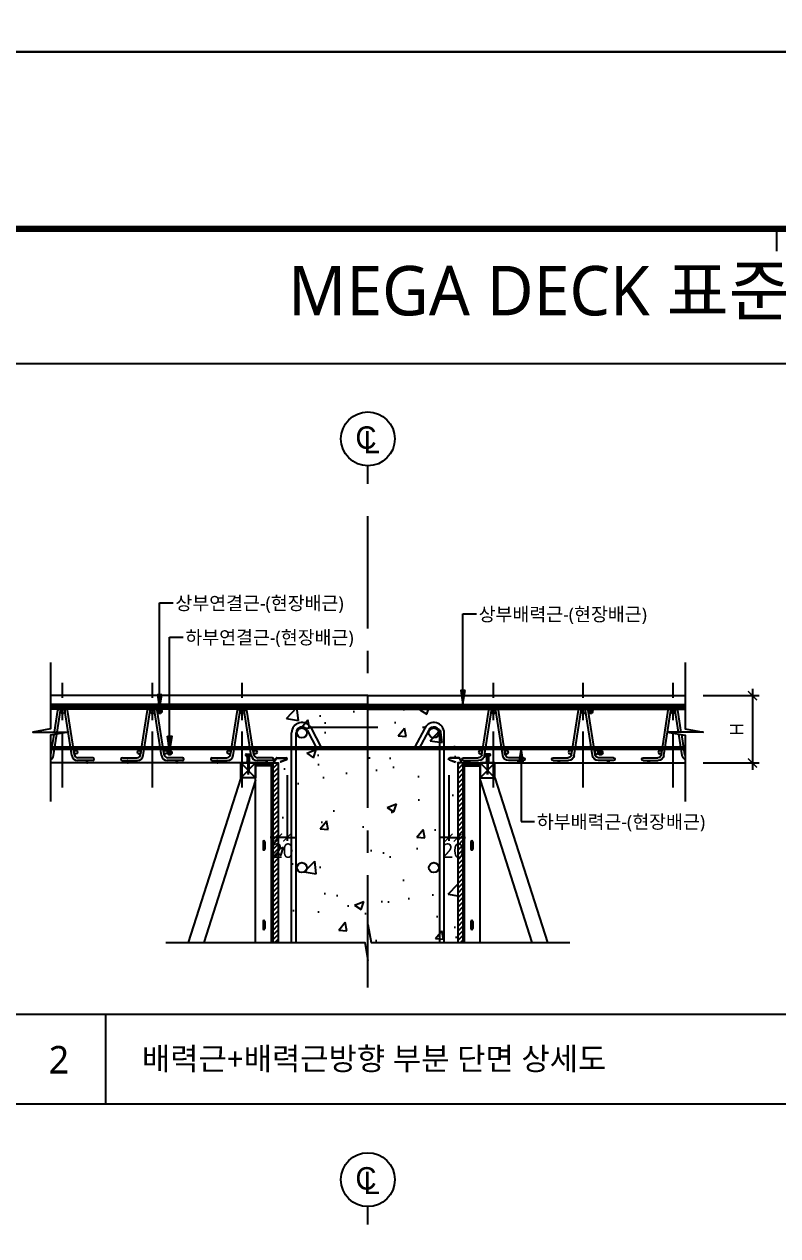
# Model space of a CAD drawing. Extents: x 10983 to 44623, y -18406 to 11294.
# Drawn here: x 13224 to 14903, y -3223 to -524 of the extents above; entities that cross this region are included whole.
import ezdxf
from ezdxf.enums import TextEntityAlignment as Align

# ---------------------------------------------------------------- set-up
doc = ezdxf.new("R2010")
doc.units = 0
doc.header["$LTSCALE"] = 100
doc.header["$MEASUREMENT"] = 0
doc.header["$PDMODE"] = 3
doc.header["$PDSIZE"] = 10
for name, pattern in [('CEN', [62, 60, -1, 0, -1]), ('CENTERX2', [4, 2.5, -0.5, 0.5, -0.5]), ('HID', [2.5, 1.5, -1])]:
    doc.linetypes.add(name, pattern=pattern)
doc.layers.get('0').update_dxf_attribs({"linetype": 'CONTINUOUS'})
doc.layers.get('Defpoints').update_dxf_attribs({"color": 165, "linetype": 'CONTINUOUS'})
for name, color, linetype in [('-상부연결근', 4, 'CONTINUOUS'), ('-하부배력근', 3, 'CONTINUOUS'), ('-하부연결근', 4, 'CONTINUOUS'), ('0-TEXT', 3, 'CONTINUOUS'), ('DECK-CEN', 1, 'CEN'), ('DECK-CON', 2, 'CONTINUOUS'), ('DECK-DIM', 255, 'CONTINUOUS'), ('DECK-ETC STEEL', 6, 'CONTINUOUS'), ('DECK-HATCH', 251, 'CONTINUOUS'), ('DECK-LATTICE', 7, 'CONTINUOUS'), ('DECK-MAIN BAR', 2, 'CONTINUOUS'), ('DECK-PG', 4, 'CONTINUOUS'), ('DECK-RC', 251, 'CONTINUOUS'), ('DECK-RC(ETC)', 252, 'CONTINUOUS'), ('DECK-TABLE', 7, 'CONTINUOUS'), ('DECK-TEX1', 6, 'CONTINUOUS'), ('DECK-TEXT', 7, 'CONTINUOUS'), ('DECK-TITLE TEXT', 3, 'CONTINUOUS'), ('DECK-TRANS', 3, 'CONTINUOUS'), ('E2', 7, 'CONTINUOUS'), ('form', 7, 'CONTINUOUS'), ('TG-TABLE.TEX', 7, 'CONTINUOUS'), ('TXT', 3, 'CONTINUOUS')]:
    doc.layers.add(name, color=color, linetype=linetype)
doc.styles.add('SY Panel', font='malgun.ttf')
doc.styles.add('VICON TEXT', font='malgun.ttf')
doc.styles.add('굴림', font='Gulim.ttf')
doc.styles.add('맑은고딕', font='malgun.ttf')
doc.dimstyles.new('STDECK-DIM', dxfattribs={"dimtxt": 35, "dimasz": 20, "dimexe": 15, "dimexo": 40, "dimgap": 10, "dimtad": 1, "dimdec": 0, "dimtxsty": 'SY Panel', "dimblk": 'ARCHTICK', "dimcen": 2.5, "dimdle": 15, "dimclrd": 7, "dimclre": 7, "dimclrt": 6, "dimadec": 0, "dimazin": 0, "dimtfac": 1, "dimtdec": 0, "dimtmove": 0, "dimatfit": 3, "dimldrblk": 'ARCHTICK', "dimfxl": 1, "dimarcsym": 0})
doc.dimstyles.new('STDECK-DIM 2', dxfattribs={"dimscale": 2.5, "dimtxt": 12, "dimasz": 7, "dimexe": 3, "dimexo": 3, "dimgap": 3, "dimtad": 1, "dimdec": 0, "dimlunit": 6, "dimtxsty": 'VICON TEXT', "dimblk": 'ARCHTICK', "dimcen": 2.5, "dimclrd": 7, "dimclre": 7, "dimclrt": 6, "dimadec": 0, "dimazin": 0, "dimtfac": 1, "dimtdec": 0, "dimtix": 1, "dimtmove": 0, "dimatfit": 3, "dimfxl": 1, "dimarcsym": 0})
pattern_1 = [(45, (-603.847, -5267.392), (-5.303301, 5.303301), [])]

# ---------------------------------------------------------------- blocks, each defined once
blk = doc.blocks.new('Deck_Sh01')
at = {"layer": 'Defpoints'}
blk.add_lwpolyline([(-517.5, -296.1), (7892.5, -296.1), (7892.5, 5644), (-517.5, 5644)], close=True, dxfattribs=at)
at = {"layer": 'TG-TABLE.TEX', "color": 3, "ltscale": 0.5, "style": 'VICON TEXT'}
blk.add_attdef('DKTYT', text='', height=100, dxfattribs=at).set_placement((2425.2, 5047), align=Align.RIGHT)
at = {"layer": 'TXT', "ltscale": 0.5, "style": 'VICON TEXT'}
blk.add_attdef('DKTYR', text='', height=45, dxfattribs=at).set_placement((7248.4, 1495), align=Align.RIGHT)
blk = doc.blocks.new('_ArchTick')
at = {"color": 0, "linetype": 'ByBlock', "const_width": 0.15}
blk.add_lwpolyline([(-0.5, -0.5), (0.5, 0.5)], dxfattribs=at)
blk = doc.blocks.new('*D296')
at = {"layer": 'DECK-DIM', "color": 7, "lineweight": -2}
for p, q in [((14736.2, -2019.9), (14861.2, -2019.9)), ((14846.2, -2004.9), (14846.2, -2184.9)), ((14736.2, -2169.9), (14861.2, -2169.9))]:
    blk.add_line(p, q, dxfattribs=at)
at = {"layer": 'Defpoints', "color": 0, "ltscale": 0.5}
for p in [(14696.2, -2019.9), (14696.2, -2169.9), (14846.2, -2169.9)]:
    blk.add_point(p, dxfattribs=at)
at = {"layer": 'DECK-DIM', "color": 7, "lineweight": -2, "ltscale": 0.5, "xscale": 20, "yscale": 20, "zscale": 20}
for p, rotation in [((14846.2, -2019.9), 90), ((14846.2, -2169.9), 270)]:
    blk.add_blockref('_ArchTick', p, dxfattribs=dict(at, rotation=rotation))
at = {"layer": 'DECK-DIM', "color": 6, "ltscale": 0.5, "insert": (14811.2, -2094.9), "char_height": 30, "attachment_point": 5, "rotation": 90, "style": 'SY Panel'}
blk.add_mtext('H', dxfattribs=at)
blk = doc.blocks.new('*D297')
at = {"layer": 'DECK-DIM', "color": 7, "lineweight": -2}
for p, q in [((13789.5, -2197.4), (13789.5, -2343.5)), ((13809.5, -2197.4), (13809.5, -2343.5)), ((13789.5, -2336), (13772, -2336)), ((13809.5, -2336), (13789.5, -2336)), ((13809.5, -2336), (13827, -2336))]:
    blk.add_line(p, q, dxfattribs=at)
at = {"layer": 'Defpoints', "color": 0, "ltscale": 0.5}
for p in [(13789.5, -2189.9), (13809.5, -2189.9), (13789.5, -2336)]:
    blk.add_point(p, dxfattribs=at)
at = {"layer": 'DECK-DIM', "color": 7, "lineweight": -2, "ltscale": 0.5, "xscale": 17.5, "yscale": 17.5, "zscale": 17.5}
blk.add_blockref('_ArchTick', (13789.5, -2336), dxfattribs=at)
at = {"layer": 'DECK-DIM', "color": 7, "lineweight": -2, "ltscale": 0.5, "xscale": 17.5, "yscale": 17.5, "zscale": 17.5, "rotation": 180}
blk.add_blockref('_ArchTick', (13809.5, -2336), dxfattribs=at)
at = {"layer": 'DECK-DIM', "color": 6, "ltscale": 0.5, "insert": (13799.5, -2365.3), "char_height": 32.5, "attachment_point": 5, "style": 'VICON TEXT'}
blk.add_mtext('20', dxfattribs=at)
blk = doc.blocks.new('*D299')
at = {"layer": 'DECK-DIM', "color": 7, "lineweight": -2}
for p, q in [((14169.5, -2197.4), (14169.5, -2343.5)), ((14189.5, -2197.4), (14189.5, -2343.5)), ((14169.5, -2336), (14152, -2336)), ((14169.5, -2336), (14189.5, -2336)), ((14189.5, -2336), (14207, -2336))]:
    blk.add_line(p, q, dxfattribs=at)
at = {"layer": 'Defpoints', "color": 0, "ltscale": 0.5}
for p in [(14169.5, -2189.9), (14189.5, -2189.9), (14189.5, -2336)]:
    blk.add_point(p, dxfattribs=at)
at = {"layer": 'DECK-DIM', "color": 7, "lineweight": -2, "ltscale": 0.5, "xscale": 17.5, "yscale": 17.5, "zscale": 17.5}
blk.add_blockref('_ArchTick', (14169.5, -2336), dxfattribs=at)
at = {"layer": 'DECK-DIM', "color": 7, "lineweight": -2, "ltscale": 0.5, "xscale": 17.5, "yscale": 17.5, "zscale": 17.5, "rotation": 180}
blk.add_blockref('_ArchTick', (14189.5, -2336), dxfattribs=at)
at = {"layer": 'DECK-DIM', "color": 6, "ltscale": 0.5, "insert": (14179.5, -2365.3), "char_height": 32.5, "attachment_point": 5, "style": 'VICON TEXT'}
blk.add_mtext('20', dxfattribs=at)
blk = doc.blocks.new('tg4')
at = {"layer": 'DECK-MAIN BAR'}
h = blk.add_hatch(color=256, dxfattribs=at)
h.dxf.hatch_style = 1
h.paths.add_polyline_path([(7710.5, 42136.7, 0.414214), (7705.5, 42131.7, 0.414214), (7710.5, 42126.7)])
h.paths.add_polyline_path([(7735.8, 42040.8, 1), (7743.8, 42040.8, 1)])
h.paths.add_polyline_path([(7710.5, 42136.7), (7710.5, 42126.7, 0.414214), (7715.5, 42131.7, 0.414214)])
edge = h.paths.add_edge_path()
edge.add_line((7683.8, 42043.8), (7683.8, 42037.7))
edge.add_arc((7681.2, 42040.7), 4, 310.4298, 409.5702)
h = blk.add_hatch(color=256, dxfattribs=at)
h.dxf.hatch_style = 1
h.paths.add_polyline_path([(7877.2, 42040.7, 1), (7885.2, 42040.7, 1)])
h.paths.add_polyline_path([(7910.5, 42136.7, 0.414214), (7905.5, 42131.7, 0.414214), (7910.5, 42126.7)])
h.paths.add_polyline_path([(7935.8, 42040.8, 1), (7943.8, 42040.8, 1)])
h.paths.add_polyline_path([(7910.5, 42136.7), (7910.5, 42126.7, 0.414214), (7915.5, 42131.7, 0.414214)])
h = blk.add_hatch(color=256, dxfattribs=at)
h.dxf.hatch_style = 1
h.paths.add_polyline_path([(8077.2, 42040.7, 1), (8085.2, 42040.7, 1)])
h.paths.add_polyline_path([(8110.5, 42136.7, 0.414214), (8105.5, 42131.7, 0.414214), (8110.5, 42126.7)])
h.paths.add_polyline_path([(8135.8, 42040.8, 1), (8143.8, 42040.8, 1)])
h.paths.add_polyline_path([(8110.5, 42136.7), (8110.5, 42126.7, 0.414214), (8115.5, 42131.7, 0.414214)])
at = {"layer": 'DECK-CEN', "linetype": 'CENTERX2', "ltscale": 0.5}
for p, q in [((7710.5, 41961.8), (7710.5, 42195.4)), ((7910.5, 41961.8), (7910.5, 42195.4)), ((8110.5, 41961.8), (8110.5, 42195.4))]:
    blk.add_line(p, q, dxfattribs=at)
at = {"layer": 'DECK-LATTICE', "ltscale": 0.5}
for p, q in [((8179.9, 42146.7), (7683.8, 42146.7)), ((8179.9, 42136.7), (7683.8, 42136.7)), ((7692.2, 42085.7), (7699.7, 42134.3)), ((7698.3, 42085.7), (7705.7, 42133.6)), ((7730.8, 42033.2), (7715.2, 42133.6)), ((7736.6, 42035), (7721.2, 42134.3)), ((7884.3, 42035), (7899.7, 42134.3)), ((7890.1, 42033.2), (7905.7, 42133.6)), ((7930.8, 42033.2), (7915.2, 42133.6)), ((7936.6, 42035), (7921.2, 42134.3)), ((8084.3, 42035), (8099.7, 42134.3)), ((8090.1, 42033.2), (8105.7, 42133.6)), ((8130.8, 42033.2), (8115.2, 42133.6)), ((8136.6, 42035), (8121.2, 42134.3)), ((7684.3, 42035), (7691.3, 42080)), ((7690.1, 42033.2), (7697.6, 42081.1)), ((7777.5, 42022.2), (7743.7, 42022.2)), ((7777.5, 42028.2), (7744.5, 42028.2)), ((7843.5, 42028.2), (7876.4, 42028.2)), ((7843.5, 42022.2), (7877.3, 42022.2)), ((7977.5, 42022.2), (7943.7, 42022.2)), ((7977.5, 42028.2), (7944.5, 42028.2)), ((8043.5, 42028.2), (8076.4, 42028.2)), ((8043.5, 42022.2), (8077.3, 42022.2)), ((8177.5, 42022.2), (8143.7, 42022.2)), ((8177.5, 42028.2), (8144.5, 42028.2))]:
    blk.add_line(p, q, dxfattribs=at)
for centre, radius, start, end in [((7702.7, 42133.7), 3.01, 349.5852, 169.9415), ((7718.2, 42133.7), 3.01, 10.0585, 190.4148), ((7902.7, 42133.7), 3.01, 349.5852, 169.9415), ((7918.2, 42133.7), 3.01, 10.0585, 190.4148), ((8102.7, 42133.7), 3.01, 349.5852, 169.9415), ((8118.2, 42133.7), 3.01, 10.0585, 190.4148), ((7676.4, 42036.2), 8, 336.4782, 351.1777), ((7677.3, 42035.2), 13, 299.8906, 351.1777), ((7743.7, 42035.2), 13, 188.8223, 270), ((7744.5, 42036.2), 8, 188.8223, 270), ((7777.5, 42025.2), 3, 270, 90), ((7843.5, 42025.2), 3, 90, 270), ((7876.4, 42036.2), 8, 270, 351.1777), ((7877.3, 42035.2), 13, 270, 351.1777), ((7943.7, 42035.2), 13, 188.8223, 270), ((7944.5, 42036.2), 8, 188.8223, 270), ((7977.5, 42025.2), 3, 270, 90), ((8043.5, 42025.2), 3, 90, 270), ((8076.4, 42036.2), 8, 270, 351.1777), ((8077.3, 42035.2), 13, 270, 351.1777), ((8143.7, 42035.2), 13, 188.8223, 270), ((8144.5, 42036.2), 8, 188.8223, 270), ((8177.5, 42025.2), 3, 270, 90)]:
    blk.add_arc(centre, radius, start, end, dxfattribs=at)
at = {"layer": 'DECK-MAIN BAR', "ltscale": 0.5}
for centre, radius in [((7710.5, 42131.7), 5), ((7910.5, 42131.7), 5), ((8110.5, 42131.7), 5), ((7739.8, 42040.8), 4), ((7881.2, 42040.7), 4), ((7939.8, 42040.8), 4), ((8081.2, 42040.7), 4), ((8139.8, 42040.8), 4)]:
    blk.add_circle(centre, radius, dxfattribs=at)
blk.add_arc((7681.2, 42040.7), 4, 310.4298, 49.5702, dxfattribs=at)
at = {"layer": 'DECK-PG', "ltscale": 0.5}
for p, q in [((7764.7, 42017.2), (7683.8, 42017.2)), ((7765, 42016.7), (7683.8, 42016.7)), ((7855, 42016.7), (7766, 42016.7)), ((7854.7, 42017.2), (7766.2, 42017.2)), ((7965, 42016.7), (7856, 42016.7)), ((7964.7, 42017.2), (7856.2, 42017.2)), ((8055, 42016.7), (7966, 42016.7)), ((8054.7, 42017.2), (7966.2, 42017.2)), ((8165, 42016.7), (8056, 42016.7)), ((8164.7, 42017.2), (8056.2, 42017.2))]:
    blk.add_line(p, q, dxfattribs=at)
at = {"layer": 'DECK-PG'}
for p, q in [((7764, 42021.2), (7764, 42018.7)), ((7764.5, 42018.7), (7764.5, 42021.2)), ((7765, 42021.2), (7765, 42017.5)), ((7765, 42018.7), (7765, 42020.7)), ((7765.5, 42021.2), (7765.5, 42017.2)), ((7766, 42017.5), (7766, 42021.2)), ((7854, 42021.2), (7854, 42018.7)), ((7854.5, 42018.7), (7854.5, 42021.2)), ((7855, 42021.2), (7855, 42017.5)), ((7855, 42018.7), (7855, 42020.7)), ((7855.5, 42021.2), (7855.5, 42017.2)), ((7856, 42017.5), (7856, 42021.2)), ((7964, 42021.2), (7964, 42018.7)), ((7964.5, 42018.7), (7964.5, 42021.2)), ((7965, 42021.2), (7965, 42017.5)), ((7965, 42018.7), (7965, 42020.7)), ((7965.5, 42021.2), (7965.5, 42017.2)), ((7966, 42017.5), (7966, 42021.2)), ((8054, 42021.2), (8054, 42018.7)), ((8054.5, 42018.7), (8054.5, 42021.2)), ((8055, 42021.2), (8055, 42017.5)), ((8055, 42018.7), (8055, 42020.7)), ((8055.5, 42021.2), (8055.5, 42017.2)), ((8056, 42017.5), (8056, 42021.2)), ((8164, 42021.2), (8164, 42018.7)), ((8164.5, 42018.7), (8164.5, 42021.2)), ((8165, 42021.2), (8165, 42017.5)), ((8165, 42018.7), (8165, 42020.7)), ((8165.5, 42021.2), (8165.5, 42017.2)), ((8166, 42017.5), (8166, 42021.2)), ((8166, 42016.7), (8179.9, 42016.7)), ((8166.2, 42017.2), (8179.9, 42017.2)), ((8180.8, 42017.8), (8186.1, 42027.5)), ((8181.3, 42017.5), (8186.6, 42027.2)), ((8187.4, 42028.2), (8208.1, 42028.2)), ((8187.4, 42027.7), (8208.1, 42027.7)), ((8208.7, 42023.9), (8195.4, 42019.1)), ((8208.6, 42023.9), (8195.4, 42019.1)), ((8195.4, 42019.1), (8195.5, 42018.6)), ((8208.9, 42023.5), (8195.5, 42018.6))]:
    blk.add_line(p, q, dxfattribs=at)
for centre, radius, start, end in [((7765, 42021.2), 1, 0, 180), ((7765, 42021.2), 1, 0, 180), ((7764.5, 42018.7), 0.5, 180, 0), ((7765, 42021.2), 0.5, 0, 180), ((7764.7, 42017.5), 0.25, 270, 0), ((7765, 42017.2), 0.5, 270, 0), ((7766, 42017.2), 0.5, 180, 270), ((7766.2, 42017.5), 0.25, 180, 270), ((7855, 42021.2), 1, 0, 180), ((7855, 42021.2), 1, 0, 180), ((7854.5, 42018.7), 0.5, 180, 0), ((7855, 42021.2), 0.5, 0, 180), ((7854.7, 42017.5), 0.25, 270, 0), ((7855, 42017.2), 0.5, 270, 0), ((7856, 42017.2), 0.5, 180, 270), ((7856.2, 42017.5), 0.25, 180, 270), ((7965, 42021.2), 1, 0, 180), ((7965, 42021.2), 1, 0, 180), ((7964.5, 42018.7), 0.5, 180, 0), ((7965, 42021.2), 0.5, 0, 180), ((7964.7, 42017.5), 0.25, 270, 0), ((7965, 42017.2), 0.5, 270, 0), ((7966, 42017.2), 0.5, 180, 270), ((7966.2, 42017.5), 0.25, 180, 270), ((8055, 42021.2), 1, 0, 180), ((8055, 42021.2), 1, 0, 180), ((8054.5, 42018.7), 0.5, 180, 0), ((8055, 42021.2), 0.5, 0, 180), ((8054.7, 42017.5), 0.25, 270, 0), ((8055, 42017.2), 0.5, 270, 0), ((8056, 42017.2), 0.5, 180, 270), ((8056.2, 42017.5), 0.25, 180, 270), ((8165, 42021.2), 1, 0, 180), ((8165, 42021.2), 1, 0, 180), ((8164.5, 42018.7), 0.5, 180, 0), ((8165, 42021.2), 0.5, 0, 180), ((8164.7, 42017.5), 0.25, 270, 0), ((8165, 42017.2), 0.5, 270, 0), ((8166, 42017.2), 0.5, 180, 270), ((8166.2, 42017.5), 0.25, 180, 270), ((8179.9, 42018.3), 1.05, 270, 331.3895), ((8179.9, 42018.3), 1.55, 270, 331.3895), ((8187.4, 42026.8), 1.46, 90, 151.3895), ((8187.4, 42026.8), 0.955, 90, 151.3895), ((8208.1, 42025.8), 2.46, 290, 90), ((8208.1, 42025.8), 1.96, 290, 90)]:
    blk.add_arc(centre, radius, start, end, dxfattribs=at)

msp = doc.modelspace()

# ---------------------------------------------------------------- hatches: boundary and pattern name
at = {"layer": '-상부연결근', "linetype": 'ByBlock'}
h = msp.add_hatch(color=0, dxfattribs=at)
h.paths.add_polyline_path([(13530.3, -2018.4), (13525.6, -2018.4), (13525.6, -2049.9)])
h.paths.add_polyline_path([(13525.6, -2018.4), (13520.9, -2018.4), (13525.6, -2049.9)])
at = {"layer": '-상부연결근'}
h = msp.add_hatch(color=256, dxfattribs=at)
h.dxf.hatch_style = 1
h.paths.add_polyline_path([(13530.6, -2054.9, 1), (13520.6, -2054.9, 1)])
h = msp.add_hatch(color=256, dxfattribs=at)
h.dxf.hatch_style = 1
h.paths.add_polyline_path([(14490.6, -2054.9, 1), (14480.6, -2054.9, 1)])
at = {"layer": '-하부배력근', "linetype": 'ByBlock'}
h = msp.add_hatch(color=0, dxfattribs=at)
h.paths.add_polyline_path([(14326.1, -2168.3), (14330.8, -2168.3), (14330.8, -2136.9)])
h.paths.add_polyline_path([(14330.8, -2168.3), (14335.5, -2168.3), (14330.8, -2136.9)])
at = {"layer": '-하부연결근', "linetype": 'ByBlock'}
h = msp.add_hatch(color=0, dxfattribs=at)
h.paths.add_polyline_path([(13547.8, -2141.9), (13547.8, -2110.5), (13543.1, -2110.5)])
h.paths.add_polyline_path([(13547.8, -2141.9), (13552.5, -2110.5), (13547.8, -2110.5)])
at = {"layer": '-하부연결근'}
h = msp.add_hatch(color=256, dxfattribs=at)
h.dxf.hatch_style = 1
h.paths.add_polyline_path([(13552.8, -2146.9, 1), (13542.8, -2146.9, 1)])
h = msp.add_hatch(color=256, dxfattribs=at)
h.dxf.hatch_style = 1
h.paths.add_polyline_path([(14512.8, -2146.9, 1), (14502.8, -2146.9, 1)])
at = {"linetype": 'ByBlock'}
h = msp.add_hatch(color=256, dxfattribs=at)
h.paths.add_polyline_path([(14205.9, -2008.4), (14201.1, -2008.4), (14201.1, -2039.9)])
h.paths.add_polyline_path([(14201.1, -2008.4), (14196.4, -2008.4), (14201.1, -2039.9)])
at = {"layer": 'DECK-HATCH'}
h = msp.add_hatch(dxfattribs=at)
h.set_pattern_fill('AR-CONC', color=256, scale=30, style=0)
h.set_pattern_definition([(50, (-603.85, -5267.4), (215.178, -18.8256), [22.5, -247.5]), (355, (-603.85, -5267.4), (-41.6254, 225.6576), [18, -198]), (100.4514, (-585.92, -5268.96), (173.5527, 206.832), [19.122, -210.3426]), (46.1842, (-603.85, -5207.4), (320.1724, -49.656), [33.75, -371.25]), (96.6356, (-577.17, -5211.53), (280.3986, 292.2356), [28.683, -315.514]), (351.1842, (-603.85, -5207.4), (280.3986, 292.2356), [27, -297]), (21, (-573.85, -5222.4), (179.0721, -120.7857), [22.5, -247.5]), (326, (-573.85, -5222.4), (72.9946, 217.545), [18, -198]), (71.4514, (-558.92, -5232.46), (252.0667, 96.7593), [19.122, -210.3426]), (37.5, (-603.85, -5267.39), (3.64796, 99.86816), [0, -195.6, 0, -201, 0, -198.75]), (7.5, (-603.85, -5267.39), (78.92086, 118.3235), [0, -114.6, 0, -191.1, 0, -75.75]), (327.5, (-670.75, -5267.39), (160.14673, -6.76646), [0, -75, 0, -234, 0, -310.5]), (317.5, (-700.75, -5267.39), (174.9559, 30.0315), [0, -97.5, 0, -155.4, 0, -220.5])])
h.paths.add_polyline_path([(13989.5, -2019.9), (13789.5, -2019.9), (13789.5, -2570), (13982.4, -2570), (13989.5, -2610), (13989.5, -2530)])
h.paths.add_polyline_path([(14189.5, -2019.9), (13989.5, -2019.9), (13989.5, -2530), (13996.5, -2570), (14189.5, -2570)])
h = msp.add_hatch(dxfattribs=at)
h.set_pattern_fill('ANSI31', color=256, scale=60, style=0)
h.set_pattern_definition(pattern_1)
h.paths.add_polyline_path([(13789.5, -2169.9), (13777.5, -2169.9), (13777.5, -2570), (13789.5, -2570)])
h.paths.add_polyline_path([(13770.2, -2288.5), (13828.8, -2288.5), (13828.8, -2333.5), (13770.2, -2333.5)], flags=9)
h = msp.add_hatch(dxfattribs=at)
h.set_pattern_fill('ANSI31', color=256, scale=60, style=0)
h.set_pattern_definition(pattern_1)
h.paths.add_polyline_path([(14201.5, -2169.9), (14189.5, -2169.9), (14189.5, -2570), (14201.5, -2570)])
h.paths.add_polyline_path([(14182.2, -2288.5), (14240.8, -2288.5), (14240.8, -2333.5), (14182.2, -2333.5)], flags=9)

# ---------------------------------------------------------------- linework, layer by layer
at = {"layer": '-상부연결근', "color": 0, "linetype": 'ByBlock'}
for p, q in [((13525.6, -1813.1), (13555.6, -1813.1)), ((13525.6, -2018.4), (13525.6, -1813.1))]:
    msp.add_line(p, q, dxfattribs=at)
msp.add_lwpolyline([(13530.3, -2018.4), (13520.9, -2018.4), (13525.6, -2049.9), (13530.3, -2018.4)], dxfattribs=at)
at = {"layer": '-상부연결근'}
for centre in [(13525.6, -2054.9), (14485.6, -2054.9)]:
    msp.add_circle(centre, 5, dxfattribs=at)
at = {"layer": '-하부배력근', "color": 0, "linetype": 'ByBlock'}
for p, q in [((14330.8, -2136.9), (14330.8, -2300)), ((14330.8, -2300), (14360.8, -2300))]:
    msp.add_line(p, q, dxfattribs=at)
at = {"layer": '-하부배력근', "ltscale": 0.5, "const_width": 10}
msp.add_lwpolyline([(13282.8, -2136.9), (14696.2, -2136.9)], dxfattribs=at)
at = {"layer": '-하부배력근', "color": 0, "linetype": 'ByBlock'}
msp.add_lwpolyline([(14326.1, -2168.3), (14335.5, -2168.3), (14330.8, -2136.9), (14326.1, -2168.3)], dxfattribs=at)
at = {"layer": '-하부연결근', "color": 0, "linetype": 'ByBlock'}
for p, q in [((13547.8, -1889.5), (13577.8, -1889.5)), ((13547.8, -2141.9), (13547.8, -1889.5))]:
    msp.add_line(p, q, dxfattribs=at)
msp.add_lwpolyline([(13543.1, -2110.5), (13552.5, -2110.5), (13547.8, -2141.9), (13543.1, -2110.5)], dxfattribs=at)
at = {"layer": '-하부연결근'}
for centre in [(13547.8, -2146.9), (14507.8, -2146.9)]:
    msp.add_circle(centre, 5, dxfattribs=at)
at = {"linetype": 'ByBlock'}
for p, q in [((14201.1, -1837.9), (14231.1, -1837.9)), ((14201.1, -2039.9), (14201.1, -1837.9))]:
    msp.add_line(p, q, dxfattribs=at)
msp.add_lwpolyline([(14205.9, -2008.4), (14196.4, -2008.4), (14201.1, -2039.9), (14205.9, -2008.4)], dxfattribs=at)
at = {"layer": 'DECK-CEN', "linetype": 'CENTERX2'}
msp.add_line((13989.5, -2670), (13989.5, -1598), dxfattribs=at)
at = {"layer": 'DECK-CON'}
for q in [(13282.8, -2019.9), (14696.2, -2019.9)]:
    msp.add_line((13989.5, -2019.9), q, dxfattribs=at)
for points in [[(13282.8, -1945.9), (13282.8, -2093.8), (13242.8, -2100.9), (13322.8, -2100.9), (13282.8, -2107.9), (13282.8, -2255.9)], [(14696.2, -1945.9), (14696.2, -2093.8), (14736.2, -2100.9), (14656.2, -2100.9), (14696.2, -2107.9), (14696.2, -2255.9)], [(13539.5, -2570), (13982.4, -2570), (13989.5, -2610), (13989.5, -2530), (13996.5, -2570), (14439.5, -2570)]]:
    msp.add_lwpolyline(points, dxfattribs=at)
for points in [[(13777.5, -2169.9), (13789.5, -2169.9), (13789.5, -2570), (13777.5, -2570)], [(14201.5, -2169.9), (14189.5, -2169.9), (14189.5, -2570), (14201.5, -2570)]]:
    msp.add_lwpolyline(points, close=True, dxfattribs=at)
at = {"layer": 'DECK-ETC STEEL'}
for points in [[(13774.5, -2169.9), (13777.5, -2169.9), (13777.5, -2570), (13774.5, -2570), (13774.5, -2175.9), (13739.5, -2175.9), (13739.5, -2172.9), (13774.5, -2172.9), (13774.5, -2169.9), (13777.5, -2169.9)], [(14204.5, -2169.9), (14201.5, -2169.9), (14201.5, -2570), (14204.5, -2570), (14204.5, -2175.9), (14239.5, -2175.9), (14239.5, -2172.9), (14204.5, -2172.9), (14204.5, -2169.9), (14201.5, -2169.9)]]:
    msp.add_lwpolyline(points, dxfattribs=at)
at = {"layer": 'DECK-RC'}
for p, q in [((13819.5, -2570), (13819.5, -2102.9)), ((13829.5, -2570), (13829.5, -2102.9)), ((13854, -2096.8), (13876.5, -2139.8)), ((13862.9, -2092.2), (13885.3, -2135.2)), ((14116.1, -2092.2), (14093.6, -2135.2)), ((14125, -2096.8), (14102.5, -2139.8)), ((14149.5, -2570), (14149.5, -2102.9)), ((14159.5, -2570), (14159.5, -2102.9)), ((13876.5, -2139.8), (13885.3, -2135.2)), ((14102.5, -2139.8), (14093.6, -2135.2))]:
    msp.add_line(p, q, dxfattribs=at)
at = {"layer": 'DECK-RC', "linetype": 'HID'}
msp.add_line((13861.4, -2089.9), (14117.5, -2089.9), dxfattribs=at)
at = {"layer": 'DECK-RC'}
for centre in [(13842.5, -2102.9), (14136.5, -2102.9), (13842.5, -2402.9), (14136.5, -2402.9)]:
    msp.add_circle(centre, 11, dxfattribs=at)
for centre, radius, start, end in [((13842.5, -2102.9), 23, 27.5898, 180), ((13842.5, -2102.9), 13, 27.5824, 180), ((14136.5, -2102.9), 23, 0, 152.4102), ((14136.5, -2102.9), 13, 0, 152.4176)]:
    msp.add_arc(centre, radius, start, end, dxfattribs=at)
at = {"layer": 'DECK-RC(ETC)'}
for p, q in [((13717, -2150.9), (13717, -2152.9)), ((13718, -2149.9), (13728, -2149.9)), ((13718, -2153.9), (13728, -2153.9)), ((13720.7, -2156.2), (13720.7, -2166.6)), ((13725.3, -2156.2), (13725.3, -2166.6)), ((13729, -2150.9), (13729, -2152.9)), ((14250, -2150.9), (14250, -2152.9)), ((14261, -2149.9), (14251, -2149.9)), ((14261, -2153.9), (14251, -2153.9)), ((14253.7, -2156.2), (14253.7, -2166.6)), ((14258.3, -2156.2), (14258.3, -2166.6)), ((14262, -2150.9), (14262, -2152.9)), ((13739.5, -2202.9), (13706.5, -2169.9)), ((13706.5, -2202.9), (13739.5, -2169.9)), ((13719, -2168.5), (13719, -2169.3)), ((13719.6, -2167.9), (13720.1, -2167.9)), ((13719.6, -2169.9), (13726.4, -2169.9)), ((13720.1, -2167.9), (13725.9, -2167.9)), ((13722, -2167.9), (13724, -2167.9)), ((13722, -2169.9), (13722, -2190.4)), ((13724, -2169.9), (13724, -2190.4)), ((13725.9, -2167.9), (13726.4, -2167.9)), ((13727, -2168.5), (13727, -2169.3)), ((13739.5, -2570), (13739.5, -2175.9)), ((14272.5, -2202.9), (14239.5, -2169.9)), ((14239.5, -2202.9), (14272.5, -2169.9)), ((14239.5, -2570), (14239.5, -2175.9)), ((14252, -2168.5), (14252, -2169.3)), ((14253.1, -2167.9), (14252.6, -2167.9)), ((14259.4, -2169.9), (14252.6, -2169.9)), ((14258.9, -2167.9), (14253.1, -2167.9)), ((14257, -2167.9), (14255, -2167.9)), ((14255, -2169.9), (14255, -2190.4)), ((14257, -2169.9), (14257, -2190.4)), ((14259.4, -2167.9), (14258.9, -2167.9)), ((14260, -2168.5), (14260, -2169.3)), ((13706.5, -2202.9), (13589.5, -2570)), ((13739.5, -2208), (13624.1, -2570)), ((13722, -2190.4), (13723, -2195.4)), ((13723, -2195.4), (13724, -2190.4)), ((14239.5, -2208), (14354.8, -2570)), ((14256, -2195.4), (14255, -2190.4)), ((14257, -2190.4), (14256, -2195.4)), ((14272.5, -2202.9), (14389.5, -2570)), ((13756, -2345.6), (13756, -2361.6)), ((13760, -2345.6), (13760, -2361.6)), ((14219, -2345.6), (14219, -2361.6)), ((14223, -2345.6), (14223, -2361.6)), ((13756, -2522.9), (13756, -2538.9)), ((13760, -2522.9), (13760, -2538.9)), ((14219, -2522.9), (14219, -2538.9)), ((14223, -2522.9), (14223, -2538.9))]:
    msp.add_line(p, q, dxfattribs=at)
for points in [[(13706.5, -2169.9), (13739.5, -2169.9), (13739.5, -2202.9), (13706.5, -2202.9), (13706.5, -2169.9)], [(14272.5, -2169.9), (14239.5, -2169.9), (14239.5, -2202.9), (14272.5, -2202.9), (14272.5, -2169.9)]]:
    msp.add_lwpolyline(points, dxfattribs=at)
for centre, radius, start, end in [((13718, -2150.9), 1, 90, 180), ((13718, -2152.9), 1, 180, 270), ((13717.9, -2156.6), 2.75, 7.7709, 89.4479), ((13728, -2156.6), 2.75, 90.5521, 172.2291), ((13728, -2150.9), 1, 0, 90), ((13728, -2152.9), 1, 270, 0), ((14251, -2150.9), 1, 90, 180), ((14251, -2152.9), 1, 180, 270), ((14250.9, -2156.6), 2.75, 7.7709, 89.4479), ((14261, -2156.6), 2.75, 90.5521, 172.2291), ((14261, -2150.9), 1, 0, 90), ((14261, -2152.9), 1, 270, 0), ((13719.6, -2168.5), 0.6, 90, 180), ((13719.6, -2169.3), 0.6, 180, 270), ((13719.3, -2166.5), 1.39, 281.7725, 355.1369), ((13726.7, -2166.5), 1.39, 184.8631, 258.2275), ((13726.4, -2168.5), 0.6, 0, 90), ((13726.4, -2169.3), 0.6, 270, 0), ((14252.6, -2168.5), 0.6, 90, 180), ((14252.6, -2169.3), 0.6, 180, 270), ((14252.3, -2166.5), 1.39, 281.7725, 355.1369), ((14259.7, -2166.5), 1.39, 184.8631, 258.2275), ((14259.4, -2168.5), 0.6, 0, 90), ((14259.4, -2169.3), 0.6, 270, 0), ((13758, -2345.6), 2, 0, 180), ((13758, -2345.6), 2, 0, 180), ((14221, -2345.6), 2, 0, 180), ((14221, -2345.6), 2, 0, 180), ((13758, -2361.6), 2, 180, 0), ((14221, -2361.6), 2, 180, 0), ((13758, -2522.9), 2, 0, 180), ((13758, -2522.9), 2, 0, 180), ((14221, -2522.9), 2, 0, 180), ((14221, -2522.9), 2, 0, 180), ((13758, -2538.9), 2, 180, 0), ((14221, -2538.9), 2, 180, 0)]:
    msp.add_arc(centre, radius, start, end, dxfattribs=at)
at = {"layer": 'DECK-TABLE', "ltscale": 0.5}
for p, q in [((18305.1, -2730.1), (11505.1, -2730.1)), ((13405.1, -2730.1), (13405.1, -2930.1)), ((18305.1, -2930.1), (11505.1, -2930.1))]:
    msp.add_line(p, q, dxfattribs=at)
msp.add_lwpolyline([(11505.1, -1280.1), (18305.1, -1280.1), (18305.1, -6230.1), (11505.1, -6230.1)], close=True, dxfattribs=at)
at = {"layer": 'DECK-TRANS'}
for p, q in [((13989.5, -2039.9), (13282.8, -2039.9)), ((13989.5, -2049.9), (13282.8, -2049.9)), ((13989.5, -2039.9), (14696.2, -2039.9)), ((13989.5, -2049.9), (14696.2, -2049.9))]:
    msp.add_line(p, q, dxfattribs=at)
at = {"layer": 'DECK-TRANS', "ltscale": 0.5, "const_width": 10}
msp.add_lwpolyline([(13282.8, -2044.9), (14696.2, -2044.9)], dxfattribs=at)
at = {"layer": 'Defpoints'}
msp.add_lwpolyline([(10982.5, -6526.2), (19392.5, -6526.2), (19392.5, -586.2), (10982.5, -586.2)], close=True, dxfattribs=at)
at = {"layer": 'E2', "linetype": 'ByBlock'}
for p, q in [((13989.5, -1548), (13989.5, -1508)), ((13989.5, -3198), (13989.5, -3158))]:
    msp.add_line(p, q, dxfattribs=at)
for centre in [(13989.5, -1448), (13989.5, -3098)]:
    msp.add_circle(centre, 60, dxfattribs=at)
at = {"layer": 'form', "color": 30}
msp.add_line((14900, -980.1), (14900, -1030.1), dxfattribs=at)
at = {"layer": 'form', "color": 30, "const_width": 14.2}
msp.add_lwpolyline([(11273.2, -980.1), (11273.2, -6298.4), (19226.8, -6298.4), (19226.8, -980.1)], close=True, dxfattribs=at)

# ---------------------------------------------------------------- block references
at = {"ltscale": 0.5}
msp.add_blockref('Deck_Sh01', (11500, -290.1), dxfattribs=at)
at = {"layer": 'DECK-LATTICE'}
msp.add_blockref('tg4', (5599, -44186.6), dxfattribs=at)
at = {"layer": 'DECK-LATTICE', "xscale": -1}
msp.add_blockref('tg4', (22379.9, -44186.6), dxfattribs=at)

# ---------------------------------------------------------------- texts
at = {"layer": '-상부연결근', "color": 0, "style": 'VICON TEXT'}
msp.add_text('상부연결근-(현장배근)', height=30, dxfattribs=at).set_placement((13560.7, -1828.9))
at = {"layer": '-하부배력근', "color": 0, "style": 'VICON TEXT'}
msp.add_text('하부배력근-(현장배근)', height=30, dxfattribs=at).set_placement((14365.9, -2315.8))
at = {"layer": '-하부연결근', "color": 0, "style": 'VICON TEXT'}
msp.add_text('하부연결근-(현장배근)', height=30, dxfattribs=at).set_placement((13582.9, -1905.3))
at = {"layer": '0-TEXT', "insert": (14900, -1130.1), "char_height": 110, "width": 3770.247, "attachment_point": 5, "style": '맑은고딕'}
msp.add_mtext('MEGA DECK 표준상세도 (RC조) - 1', dxfattribs=at)
at = {"layer": 'DECK-TEX1', "color": 6, "linetype": 'ByBlock', "style": '굴림'}
for s, p in [('C', (13961.7, -1470.1)), ('L', (13979.7, -1480.1)), ('C', (13961.7, -3120.1)), ('L', (13979.7, -3130.1))]:
    msp.add_text(s, height=50, dxfattribs=at).set_placement(p)
at = {"layer": 'DECK-TEXT', "style": 'VICON TEXT'}
msp.add_text('상부배력근-(현장배근)', height=30, dxfattribs=at).set_placement((14236.2, -1853.7))
at = {"layer": 'DECK-TITLE TEXT', "color": 3, "style": 'VICON TEXT'}
for s, height, p in [('2', 61.4, (13278.4, -2861.6)), ('배력근+배력근방향 부분 단면 상세도', 50.257, (13486.1, -2853.8))]:
    msp.add_text(s, height=height, dxfattribs=at).set_placement(p)

# ---------------------------------------------------------------- dimensions: what is measured, and where the dimension line sits
at = {"layer": 'DECK-DIM'}
dim = msp.add_linear_dim(base=(14846.2, -2169.9), p1=(14696.2, -2019.9), p2=(14696.2, -2169.9), angle=90, text='H', dimstyle='STDECK-DIM', override={"dimtxt": 30, "dimgap": 20}, dxfattribs=at)
dim.commit()
dim.dimension.update_dxf_attribs({"geometry": '*D296', "text_midpoint": (14811.2, -2094.9)})
dim = msp.add_linear_dim(base=(13789.5, -2336), p1=(13809.5, -2189.9), p2=(13789.5, -2189.9), angle=180, dimstyle='STDECK-DIM 2', override={"dimtxt": 13, "dimgap": 5, "dimtad": 2, "dimtoh": 0}, dxfattribs=at)
dim.commit()
dim.dimension.update_dxf_attribs({"geometry": '*D297', "text_midpoint": (13799.5, -2365.3)})
dim = msp.add_linear_dim(base=(14189.5, -2336), p1=(14169.5, -2189.9), p2=(14189.5, -2189.9), dimstyle='STDECK-DIM 2', override={"dimtxt": 13, "dimgap": 5, "dimtad": 2, "dimtoh": 0}, dxfattribs=at)
dim.commit()
dim.dimension.update_dxf_attribs({"geometry": '*D299', "text_midpoint": (14179.5, -2365.3)})

doc.saveas('drawing.dxf')
